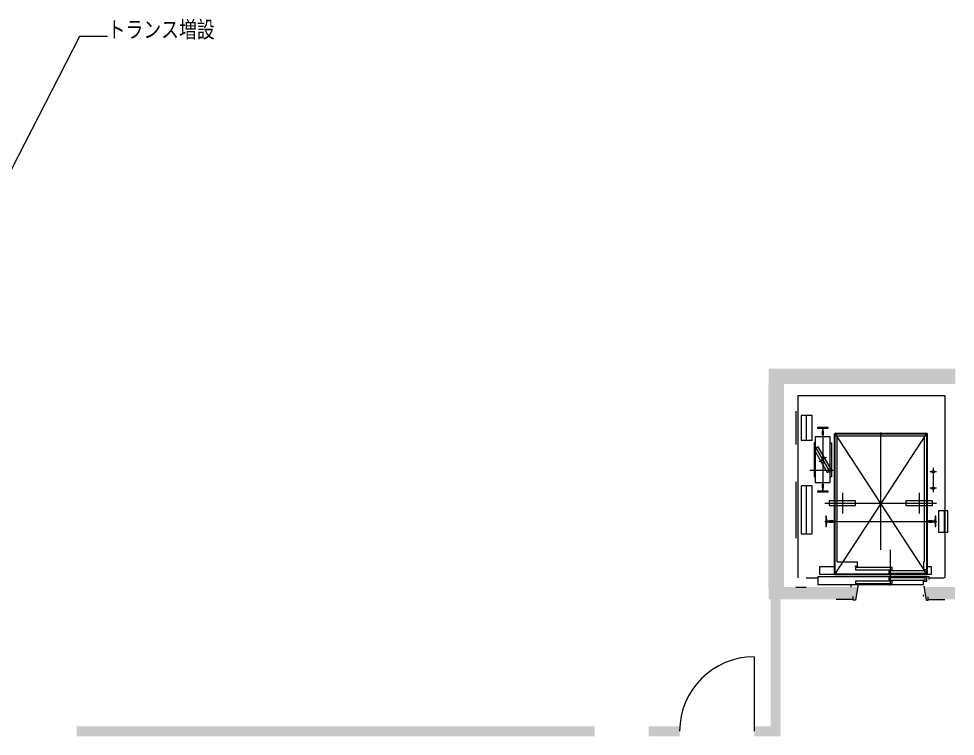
# Model space of a CAD drawing. Header units: millimetres. Extents: x -376000 to 292178, y -193032 to 188048.
# Drawn here: x -236731 to -225433, y -101381 to -92727 of the extents above; entities that cross this region are included whole.
import ezdxf

# ---------------------------------------------------------------- set-up
doc = ezdxf.new("R2010")
doc.units = ezdxf.units.MM
for name, color, linetype, lineweight in [('00_一般', 7, 'Continuous', 5), ('02_既存平面-内部建具・サッシ', 7, 'Continuous', 18), ('07_文字・記号', 7, 'Continuous', 9), ('_区分表-C_A：塗（壁）-2 (2D)', 7, 'Continuous', 5), ('_区分表-オーナー：塗（壁）-3 (2D)', 7, 'Continuous', 5)]:
    doc.layers.add(name, color=color, linetype=linetype, lineweight=lineweight)
for name, color, linetype, lineweight, true_color in [('02_0.25', 1, 'Continuous', 25, 0xff0000), ('03_0.15', 7, 'Continuous', 15, 0x990099), ('04_0.10', 7, 'Continuous', 9, 0x0099ff), ('08_ハッチ・色', 7, 'Continuous', 5, 0x888888)]:
    doc.layers.add(name, color=color, linetype=linetype, lineweight=lineweight, true_color=true_color)
doc.styles.add('Hiragino Sans W3', font='', dxfattribs={"bigfont": 'Hiragino Sans W3'})
doc.styles.get('Hiragino Sans W3').set_extended_font_data('Hiragino Sans W3')

# ---------------------------------------------------------------- blocks, each defined once
blk = doc.blocks.new('グループ-406')
at = {"layer": '04_0.10'}
for p, q in [((-227356, -97461), (-227356, -97861)), ((-227231, -97511), (-227231, -97811))]:
    blk.add_line(p, q, dxfattribs=at)
at = {"layer": '04_0.10', "flags": 128}
blk.add_lwpolyline([(-227290, -97811), (-227161, -97811), (-227161, -97511), (-227290, -97511)], close=True, dxfattribs=at)
blk = doc.blocks.new('グループ-407')
at = {"layer": '00_一般'}
for p, q in [((-226668, -99731), (-226868, -99731)), ((-225758, -99731), (-225558, -99731))]:
    blk.add_line(p, q, dxfattribs=at)
at = {"layer": '00_一般', "flags": 128}
for points in [[(-226688, -99584), (-226688, -99550), (-226603, -99550), (-226637, -99741), (-226665, -99741), (-226665, -99696)], [(-225813, -99571), (-225783, -99741), (-225758, -99741), (-225758, -99701), (-225758, -99701), (-225758, -99701)]]:
    blk.add_lwpolyline(points, dxfattribs=at)
at = {"layer": '04_0.10'}
for p, q in [((-227031, -97663), (-227031, -98427)), ((-226887, -99430), (-225775, -97729)), ((-226887, -97729), (-225775, -99430)), ((-226331, -99132), (-226331, -97719)), ((-227121, -97889), (-226941, -98201)), ((-226988, -98020), (-227075, -98070)), ((-225699, -98145), (-225699, -98435)), ((-225659, -98190), (-225739, -98190)), ((-225659, -98390), (-225739, -98390)), ((-226795, -98443), (-226795, -98696)), ((-225868, -98443), (-225868, -98696)), ((-227005, -98570), (-225658, -98570)), ((-227006, -98790), (-225656, -98790)), ((-226216, -99561), (-226216, -99132)), ((-227231, -99470), (-227090, -99470)), ((-225746, -99470), (-225566, -99470))]:
    blk.add_line(p, q, dxfattribs=at)
at = {"layer": '04_0.10', "flags": 128}
for points in [[(-227027, -97700), (-227027, -97667), (-226968, -97664), (-226968, -97656), (-227095, -97656), (-227095, -97664), (-227035, -97667), (-227035, -97700), (-227039, -97700), (-227039, -97745), (-227023, -97745), (-227023, -97700)], [(-227066, -99430), (-227066, -99334), (-226887, -99334), (-226887, -97729), (-225775, -97729), (-225775, -99334), (-225725, -99334), (-225725, -99430)], [(-227121, -97770), (-227121, -98320), (-226941, -98320), (-226941, -97770)], [(-227137, -97921), (-226977, -98199), (-226925, -98169), (-227085, -97891)], [(-227035, -98389), (-227035, -98423), (-227095, -98426), (-227095, -98434), (-226968, -98434), (-226968, -98426), (-227027, -98423), (-227027, -98389), (-227023, -98389), (-227023, -98345), (-227039, -98345), (-227039, -98389)], [(-226955, -98543), (-226955, -98596), (-226635, -98596), (-226635, -98543)], [(-226028, -98543), (-226028, -98596), (-225708, -98596), (-225708, -98543)], [(-226951, -98786), (-226984, -98786), (-226987, -98726), (-226995, -98726), (-226995, -98853), (-226987, -98853), (-226984, -98794), (-226951, -98794), (-226951, -98798), (-226906, -98798), (-226906, -98782), (-226951, -98782)], [(-225712, -98794), (-225679, -98794), (-225675, -98853), (-225668, -98853), (-225668, -98726), (-225675, -98726), (-225679, -98786), (-225712, -98786), (-225712, -98782), (-225756, -98782), (-225756, -98798), (-225712, -98798)], [(-226636, -99344), (-226636, -99374), (-226196, -99374), (-226196, -99344)], [(-226236, -99384), (-226236, -99414), (-225796, -99414), (-225796, -99384)], [(-226636, -99510), (-226636, -99540), (-226196, -99540), (-226196, -99510)], [(-226236, -99470), (-226236, -99500), (-225796, -99500), (-225796, -99470)]]:
    blk.add_lwpolyline(points, close=True, dxfattribs=at)
for points in [[(-227121, -97840), (-227136, -97840), (-227136, -98250), (-227121, -98250)], [(-226941, -97840), (-226926, -97840), (-226926, -98250), (-226941, -98250)], [(-226856, -99279), (-226856, -97759), (-225806, -97759), (-225806, -99279)], [(-226856, -99279), (-226616, -99279), (-226616, -99279), (-226616, -99334), (-226646, -99334)], [(-225806, -99279), (-225816, -99279), (-225816, -99370), (-225776, -99370), (-225776, -99430)], [(-225746, -99490), (-225746, -99460), (-227090, -99460), (-227090, -99551), (-225816, -99551), (-225816, -99510), (-225776, -99510), (-225776, -99460)]]:
    blk.add_lwpolyline(points, dxfattribs=at)
at = {"layer": '04_0.10'}
for centre in [(-225699, -98190), (-225699, -98390)]:
    blk.add_circle(centre, 15, dxfattribs=at)
blk = doc.blocks.new('グループ-408')
at = {"layer": '00_一般'}
blk.add_line((-225813, -99697), (-225816, -99676), dxfattribs=at)
at = {"layer": '04_0.10'}
for p, q in [((-227186, -98171), (-226876, -98171)), ((-227356, -98311), (-227356, -98991)), ((-227231, -98362), (-227231, -98942)), ((-225566, -98661), (-225566, -98921)), ((-227356, -99581), (-227231, -99581))]:
    blk.add_line(p, q, dxfattribs=at)
at = {"layer": '04_0.10', "flags": 128}
for points in [[(-227290, -98361), (-227290, -98941), (-227161, -98941), (-227161, -98361)], [(-225636, -98661), (-225636, -98921), (-225523, -98921), (-225523, -98661)]]:
    blk.add_lwpolyline(points, close=True, dxfattribs=at)
at = {"layer": '04_0.10'}
for name in ['グループ-406', 'グループ-407']:
    blk.add_blockref(name, (0, 0), dxfattribs=at)
blk = doc.blocks.new('区分表-C_A：塗（壁）-2 (2D)')
at = {"layer": '02_0.25', "flags": 128}
blk.add_lwpolyline([(-226887, -97729), (-225775, -97729), (-225775, -99430), (-226887, -99430)], close=True, dxfattribs=at)
at = {"layer": '04_0.10'}
for p, q in [((-227333, -97271), (-227333, -99471)), ((-227333, -97271), (-225558, -97271)), ((-227333, -97271), (-225558, -97271)), ((-225558, -97271), (-225558, -99471))]:
    blk.add_line(p, q, dxfattribs=at)
at = {"layer": '08_ハッチ・色', "color": 70, "true_color": 0x80ff00}
for points in [[(-225433, -96946), (-227685, -96946), (-225433, -97134), (-227685, -97134)], [(-225433, -96946), (-227685, -96946), (-225433, -97134), (-227685, -97134)], [(-227688, -97134), (-227688, -99581), (-227499, -97134), (-227499, -99581)], [(-227688, -97134), (-227688, -99581), (-227499, -97134), (-227499, -99581)], [(-226640, -99731), (-227685, -99731), (-226611, -99581), (-227685, -99581)], [(-226640, -99731), (-227685, -99731), (-226611, -99581), (-227685, -99581)], [(-225788, -99731), (-225435, -99731), (-225818, -99581), (-225435, -99581)], [(-225788, -99731), (-225435, -99731), (-225818, -99581), (-225435, -99581)]]:
    blk.add_solid(points, dxfattribs=at)
at = {"layer": '08_ハッチ・色', "color": 141}
for points in [[(-236033, -101261), (-236033, -101381), (-229783, -101261), (-229783, -101381)], [(-236033, -101261), (-236033, -101381), (-229783, -101261), (-229783, -101381)], [(-229133, -101261), (-229133, -101381), (-228758, -101261), (-228758, -101381)], [(-229133, -101261), (-229133, -101381), (-228758, -101261), (-228758, -101381)], [(-227858, -101261), (-227858, -101381), (-227538, -101261), (-227538, -101381)], [(-227858, -101261), (-227858, -101381), (-227538, -101261), (-227538, -101381)]]:
    blk.add_solid(points, dxfattribs=at)
at = {"layer": '04_0.10'}
blk.add_blockref('グループ-408', (0, 0), dxfattribs=at)
blk = doc.blocks.new('引出線付き注釈-8')
at = {"layer": '07_文字・記号', "color": 7, "lineweight": 13}
for p, q in [((0, 0), (-1580, -3080)), ((340, 0), (0, 0))]:
    blk.add_line(p, q, dxfattribs=at)
at = {"layer": '07_文字・記号', "color": 7, "insert": (341, 188), "char_height": 226.5, "width": 1787.31, "attachment_point": 1, "line_spacing_factor": 1.179427, "style": 'Hiragino Sans W3'}
blk.add_mtext('トランス増設', dxfattribs=at)
blk = doc.blocks.new('グループ-456')
at = {"layer": '03_0.15'}
blk.add_line((-227858, -100421), (-227858, -101321), dxfattribs=at)
blk.add_arc((-227858, -101321), 900, 90, 180, dxfattribs=at)
blk = doc.blocks.new('区分表-オーナー：塗（壁）-3 (2D)')
at = {"layer": '08_ハッチ・色', "color": 141}
for points in [[(-227658, -101261), (-227538, -101261), (-227658, -99731), (-227538, -99731)], [(-236033, -101261), (-236033, -101381), (-229783, -101261), (-229783, -101381)], [(-236033, -101261), (-236033, -101381), (-229783, -101261), (-229783, -101381)], [(-229133, -101261), (-229133, -101381), (-228758, -101261), (-228758, -101381)], [(-229133, -101261), (-229133, -101381), (-228758, -101261), (-228758, -101381)], [(-227858, -101261), (-227858, -101381), (-227538, -101261), (-227538, -101381)], [(-227858, -101261), (-227858, -101381), (-227538, -101261), (-227538, -101381)]]:
    blk.add_solid(points, dxfattribs=at)
at = {"layer": '02_既存平面-内部建具・サッシ', "color": 7, "transparency": 33554559}
blk.add_blockref('グループ-456', (0, 0), dxfattribs=at)
at = {"layer": '07_文字・記号', "color": 7}
blk.add_blockref('引出線付き注釈-8', (-236000, -92940), dxfattribs=at)

msp = doc.modelspace()

# ---------------------------------------------------------------- block references
at = {"layer": '_区分表-C_A：塗（壁）-2 (2D)'}
msp.add_blockref('区分表-C_A：塗（壁）-2 (2D)', (0, 0), dxfattribs=at)
at = {"layer": '_区分表-オーナー：塗（壁）-3 (2D)'}
msp.add_blockref('区分表-オーナー：塗（壁）-3 (2D)', (0, 0), dxfattribs=at)

doc.saveas('drawing.dxf')
